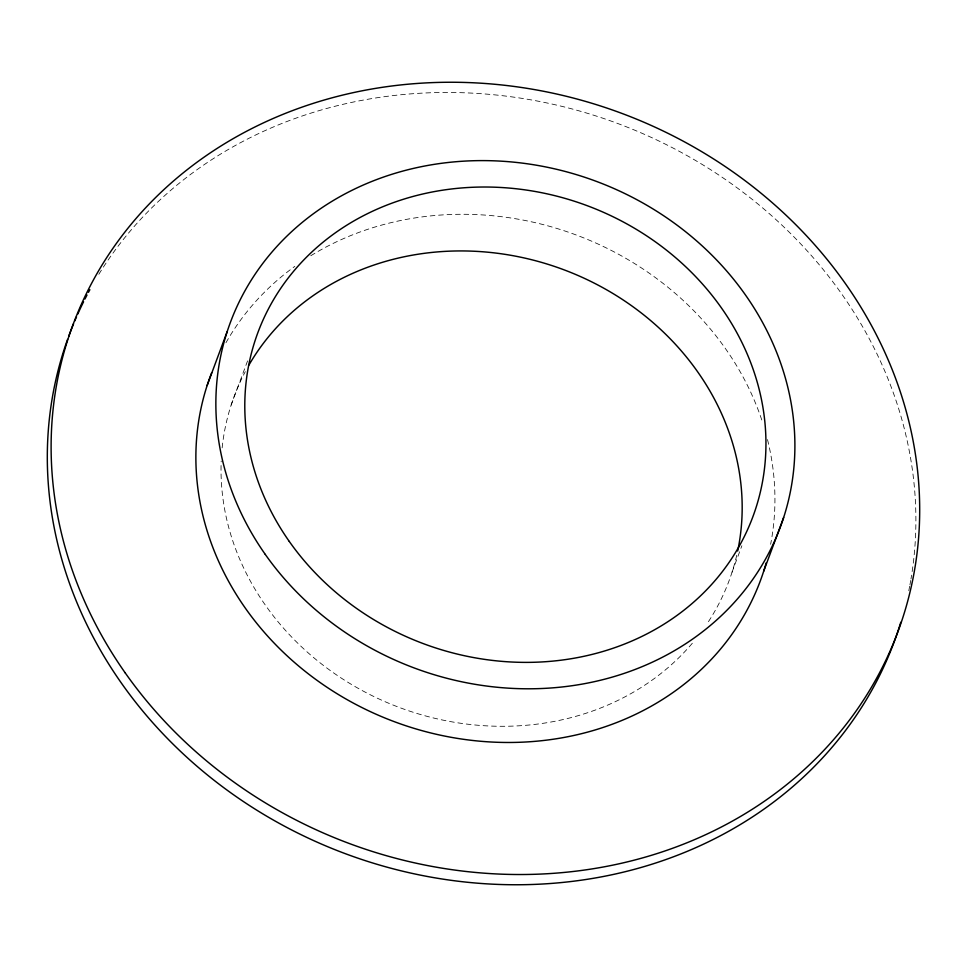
<?xml version="1.0" encoding="UTF-8"?>
<svg xmlns="http://www.w3.org/2000/svg" width="967" height="967" viewBox="0 0 967 967"><rect width="100%" height="100%" fill="white"/><g stroke="black" fill="none" stroke-linecap="round" stroke-linejoin="round"><path stroke-width="0.73" stroke-dasharray="4.83 3.63" d="M231.149 405.052L247.685 360.582M732.043 572.174L741.87 545.775M736.721 555.324A264.064 233.796 20.4 0 1 706.563 624.501M692.336 643.236A264.064 233.796 20.4 0 1 396.494 706.381A264.064 233.796 20.4 0 1 221.201 461.054M222.144 447.854A264.064 233.796 20.4 0 1 245.28 371.654M98.839 274.29A440.106 389.665 20.4 0 1 618.771 123.885A440.106 389.665 20.4 0 1 910.974 578.991M910.721 580.454A440.106 389.665 20.4 0 1 909.935 584.842M909.657 586.304A440.106 389.665 20.4 0 1 908.799 590.68M225.952 342.741A293.4 259.785 20.4 0 1 294.814 266.384M310.77 255.747A293.4 259.785 20.4 0 1 762.6 422.47M767.496 439.574A293.4 259.785 20.4 0 1 770.626 544.3"/><path stroke-width="1.45" d="M207.119 385.531L227.088 331.85M763.676 571.243L783.645 517.55M248.882 365.151A264.064 233.796 20.4 0 1 565.151 270.252A264.064 233.796 20.4 0 1 737.676 551.033M900.785 622.264A440.106 389.665 20.4 0 1 359.216 858.623A440.106 389.665 20.4 0 1 67.581 339.357M68.609 336.516A440.106 389.665 20.4 0 1 73.552 323.824M74.725 321.032A440.106 389.665 20.4 0 1 76.526 316.85M77.759 314.082A440.106 389.665 20.4 0 1 83.585 301.752M84.951 299.045A440.106 389.665 20.4 0 1 87.03 295.02M88.444 292.348A440.106 389.665 20.4 0 1 89.883 289.701M766.215 562.854A293.4 259.785 20.4 0 1 402.888 724.742A293.4 259.785 20.4 0 1 211.676 372.742M265.272 554.405A293.4 259.785 20.4 0 0 765.538 559.071A293.4 259.785 20.4 0 0 485.301 160.619A293.4 259.785 20.4 0 0 265.272 554.405M289.278 541.435A264.064 233.796 20.4 0 0 739.525 545.63A264.064 233.796 20.4 0 0 487.308 187.03A264.064 233.796 20.4 0 0 289.278 541.435M125.251 672.947A440.106 389.665 20.4 0 0 875.655 679.946A440.106 389.665 20.4 0 0 455.3 82.268A440.106 389.665 20.4 0 0 125.251 672.947"/></g></svg>
